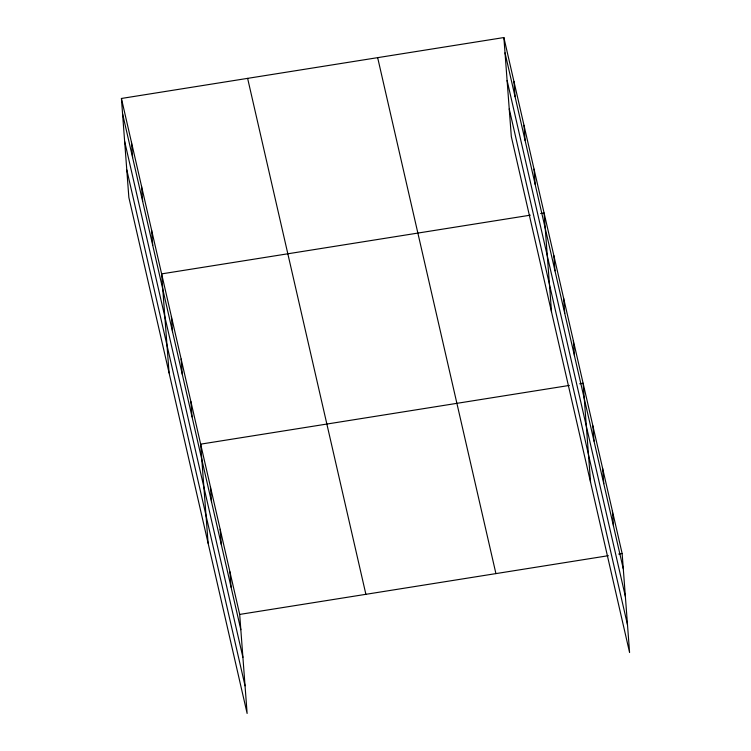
<?xml version="1.0" encoding="UTF-8"?>
<svg xmlns="http://www.w3.org/2000/svg" width="751" height="751" viewBox="0 0 751 751"><rect width="100%" height="100%" fill="white"/><g stroke="black" fill="none" stroke-linecap="round" stroke-linejoin="round"><path stroke-width="1.13" d="M121.418 98.465L239.682 614.421L247.126 713.45L128.862 197.494L121.418 98.465L503.874 37.55L622.138 553.506L629.582 652.535L511.318 136.579L503.874 37.55M530.319 215.171L161.625 273.89L169.069 372.918M540.645 213.519L544.081 212.974L551.525 312.003M569.342 385.432L200.658 444.151L208.102 543.189M579.669 383.789L583.114 383.235L590.558 482.264M239.682 614.421L608.366 555.693M618.693 554.05L622.138 553.506M505.019 52.852L623.283 568.807M507.103 80.479L625.367 596.435M509.244 108.951L627.507 624.898M377.659 57.649L495.923 573.604M247.623 78.367L365.887 594.313M122.573 113.767L240.827 629.723M124.647 141.404L242.911 657.35M126.788 169.867L245.051 685.823M612.384 510.933L613.529 526.235M602.621 468.371L603.776 483.672M592.868 425.808L594.013 441.109M573.351 340.672L574.506 355.974M563.597 298.109L564.743 313.411M553.844 255.537L554.989 270.839M534.027 169.116L535.181 184.417M523.982 125.257L525.127 140.559M513.928 81.408L515.073 96.71M229.928 571.849L231.073 587.151M220.165 529.286L221.32 544.588M210.411 486.723L211.557 502.025M190.895 401.588L192.049 416.889M181.141 359.025L182.286 374.327M171.388 316.453L172.533 331.754M151.571 230.031L152.725 245.333M141.526 186.182L142.671 201.484M131.472 142.324L132.617 157.626"/></g></svg>
